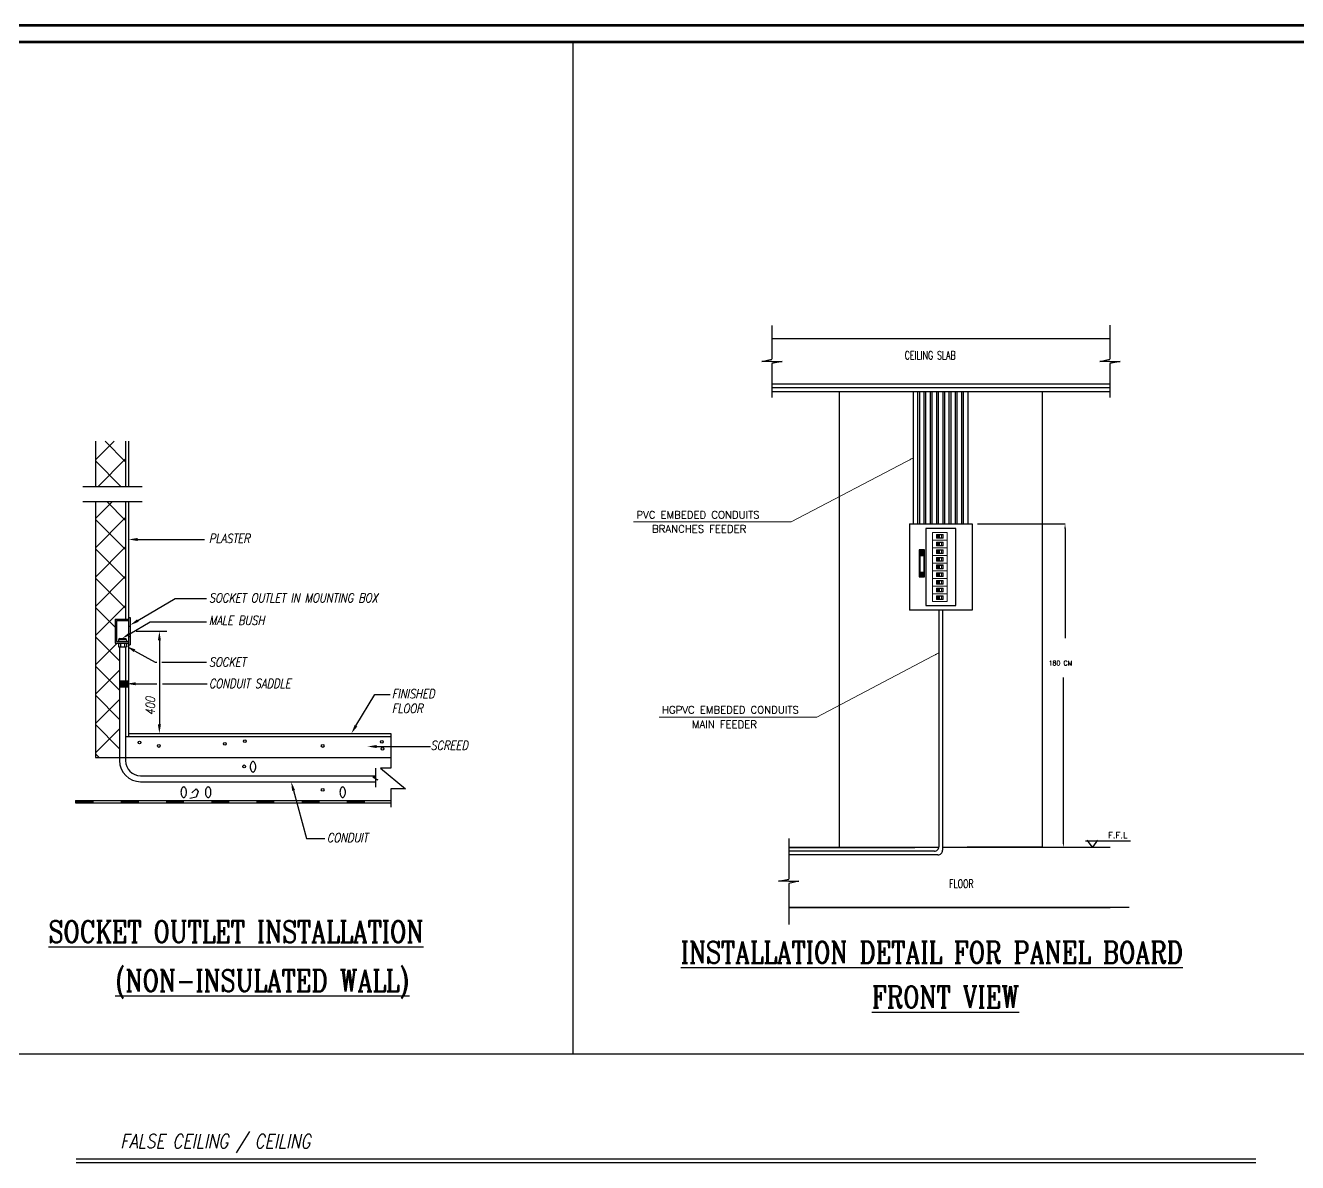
# Model space of a CAD drawing. Extents: x -508 to 92, y -98 to -31.
# Drawn here: x -234.97 to -204.04, y -58.78 to -31.14 of the extents above; entities that cross this region are included whole.
import ezdxf

# ---------------------------------------------------------------- set-up
doc = ezdxf.new("R2010")
doc.units = 0
doc.header["$MEASUREMENT"] = 0
doc.header["$PDMODE"] = 35
doc.linetypes.add('DASHDOT', pattern=[1, 0.5, -0.25, 0, -0.25])
doc.linetypes.add('HIDDEN', pattern=[0.375, 0.25, -0.125])
doc.layers.get('0').update_dxf_attribs({"linetype": 'CONTINUOUS', "lineweight": 30})
doc.layers.get('Defpoints').update_dxf_attribs({"linetype": 'CONTINUOUS'})
for name, color, linetype in [('B', 7, 'CONTINUOUS'), ('BBT', 7, 'CONTINUOUS'), ('conduit', 5, 'HIDDEN'), ('E-G-TXT', 2, 'CONTINUOUS'), ('E-GEN-DI', 7, 'CONTINUOUS'), ('E-GEN-TX', 2, 'CONTINUOUS'), ('E-MHEIGHTS', 2, 'CONTINUOUS'), ('EL2', 2, 'CONTINUOUS'), ('LIGHTING RACEWAY FL', 1, 'DASHDOT'), ('MOI-E-CO-SEC', 110, 'CONTINUOUS'), ('MOI-E-CO-SEC-CKT', 110, 'CONTINUOUS'), ('TEL_TEXT', 30, 'CONTINUOUS')]:
    doc.layers.add(name, color=color, linetype=linetype)
doc.layers.add('new', color=192, linetype='CONTINUOUS', lineweight=0)
doc.layers.add('UG-BORDER', color=20, linetype='CONTINUOUS', lineweight=80)
doc.styles.add('-e80', font='simplex.shx')
doc.styles.add('E80', font='romanc.shx')
doc.styles.add('ROMANC', font='ROMANC')
doc.styles.add('ROMANS', font='italic8.shx')
doc.styles.add('S', font='ROMANS')
doc.styles.add('SIMPLEX', font='SIMPLEX.SHX')
doc.styles.add('TIMES', font='times.ttf')
doc.dimstyles.new('DIM-OUT', dxfattribs={"dimtxt": 0.2, "dimasz": 0.15, "dimexe": 0, "dimexo": 0, "dimgap": 0.0325, "dimtad": 1, "dimzin": 1, "dimdsep": 46, "dimtxsty": 'TIMES', "dimblk": 'OBLIQUE', "dimcen": -0.05, "dimdle": 0.05, "dimclrd": 2, "dimclre": 251, "dimclrt": 2, "dimadec": 0, "dimazin": 0, "dimtfac": 1, "dimtix": 1, "dimtmove": 2, "dimatfit": 3, "dimfxl": 0, "dimtvp": 0.75, "dimtolj": 1, "dimtzin": 5, "dimarcsym": 0})

# ---------------------------------------------------------------- blocks, each defined once
blk = doc.blocks.new('SA')
at = {"layer": 'E-GEN-DI', "color": 3, "linetype": 'Continuous'}
for p, q in [((0, 5866), (3810, 5866)), ((0, 5866), (0, 0)), ((0, 0), (3810, 0)), ((3810, 0), (3810, 5866))]:
    blk.add_line(p, q, dxfattribs=at)
blk.add_solid([(0, 5866), (3810, 5866), (0, 0), (3810, 0)], dxfattribs=at)

msp = doc.modelspace()

# ---------------------------------------------------------------- hatches: boundary and pattern name
at = {"layer": 'B'}
for points in [[(-213.122, -44.025), (-213.229, -44.025), (-213.229, -43.912), (-213.122, -43.912)], [(-213.122, -44.418), (-213.229, -44.418), (-213.229, -44.532), (-213.122, -44.532)]]:
    msp.add_hatch(color=42, dxfattribs=at).paths.add_polyline_path(points)

# ---------------------------------------------------------------- linework, layer by layer
at = {"color": 2}
for p, q in [((-208.601, -39.863, 0), (-216.82, -39.863, 0)), ((-208.601, -39.95, 0), (-216.82, -39.95, 0))]:
    msp.add_line(p, q, dxfattribs=at)
at = {"color": 12, "linetype": 'Continuous'}
for p, q in [((-233.271, -41.701), (-232.818, -41.248)), ((-232.538, -41.748), (-233.038, -41.248)), ((-232.651, -42.347), (-233.271, -41.728)), ((-233.204, -42.347), (-232.538, -41.681)), ((-233.271, -43.126), (-232.858, -42.714)), ((-232.538, -43.173), (-232.997, -42.714)), ((-233.271, -43.838), (-232.538, -43.105)), ((-232.538, -43.885), (-233.271, -43.152)), ((-233.271, -44.55), (-232.538, -43.818)), ((-232.538, -44.597), (-233.271, -43.865)), ((-233.271, -45.263), (-232.538, -44.53)), ((-232.538, -45.31), (-233.271, -44.577)), ((-233.271, -45.975), (-232.538, -45.242)), ((-232.794, -45.766), (-233.271, -45.289)), ((-232.684, -46.588), (-233.271, -46.002)), ((-233.271, -46.687), (-232.74, -46.157)), ((-232.684, -47.3), (-233.271, -46.714)), ((-233.271, -47.4), (-232.684, -46.814)), ((-232.684, -48.012), (-233.271, -47.426)), ((-233.271, -48.112), (-232.684, -47.526)), ((-232.684, -48.725), (-233.271, -48.139)), ((-233.271, -48.824), (-232.684, -48.238)), ((-233.181, -48.941), (-233.271, -48.851))]:
    msp.add_line(p, q, dxfattribs=at)
at = {"color": 1}
for p, q in [((-213.478, -43.255), (-211.953, -43.255)), ((-211.953, -43.255), (-211.953, -45.358)), ((-211.953, -45.358), (-213.478, -45.358))]:
    msp.add_line(p, q, dxfattribs=at)
at = {"ltscale": 0.25}
msp.add_line((-212.35, -43.367), (-213.08, -43.367), dxfattribs=at)
at = {"color": 5, "linetype": 'ByBlock'}
for p, q in [((-232.282, -45.87), (-231.533, -45.87)), ((-231.716, -46.09), (-231.716, -48.135))]:
    msp.add_line(p, q, dxfattribs=at)
at = {"color": 11, "linetype": 'ByBlock'}
msp.add_line((-232.172, -48.355), (-231.533, -48.355), dxfattribs=at)
at = {"color": 2, "ltscale": 0.25}
for p, q in [((-212.871, -51.218, 0), (-216.414, -51.218, 0)), ((-212.784, -51.305, 0), (-216.414, -51.305, 0))]:
    msp.add_line(p, q, dxfattribs=at)
at = {"color": 1}
msp.add_lwpolyline([(-213.478, -43.255), (-213.478, -45.358)], dxfattribs=at)
msp.add_lwpolyline([(-213.08, -43.367), (-213.08, -45.244), (-212.35, -45.244), (-212.35, -43.367)])
at = {"color": 5, "linetype": 'ByBlock'}
for points in [[(-231.679, -46.09), (-231.753, -46.09), (-231.716, -45.87)], [(-231.679, -48.135), (-231.753, -48.135), (-231.716, -48.355)]]:
    msp.add_solid(points, dxfattribs=at)
at = {"layer": 'B', "color": 3}
for p, q in [((-213.223, -44.025), (-213.223, -44.418)), ((-213.128, -44.025), (-213.128, -44.418))]:
    msp.add_line(p, q, dxfattribs=at)
for points in [[(-213.112, -43.889), (-213.238, -43.889), (-213.238, -44.546), (-213.112, -44.546)], [(-213.122, -43.912), (-213.229, -43.912), (-213.229, -44.025), (-213.122, -44.025)]]:
    msp.add_lwpolyline(points, close=True, dxfattribs=at)
at = {"layer": 'BBT', "color": 2}
for p, q in [((-216.82, -38.433, 0), (-216.82, -39.257, 0)), ((-208.601, -38.432), (-208.601, -39.257)), ((-216.82, -38.755), (-208.601, -38.754)), ((-217.068, -39.309, 0), (-216.82, -39.257, 0)), ((-208.85, -39.309), (-208.601, -39.257)), ((-216.82, -39.309, 0), (-217.068, -39.309, 0)), ((-216.82, -39.309, 0), (-216.571, -39.309, 0)), ((-216.571, -39.309, 0), (-216.82, -39.361, 0)), ((-216.82, -39.361, 0), (-216.82, -40.185, 0)), ((-208.601, -39.309), (-208.85, -39.309)), ((-208.601, -39.309), (-208.352, -39.309)), ((-208.352, -39.309), (-208.601, -39.36)), ((-208.601, -39.36), (-208.601, -40.185)), ((-208.601, -40.047), (-216.82, -40.046))]:
    msp.add_line(p, q, dxfattribs=at)
at = {"layer": 'BBT'}
for p, q in [((-216.414, -50.907), (-216.414, -51.621)), ((-216.414, -51.122), (-213.346, -51.122)), ((-212.76, -51.122), (-216.414, -51.122)), ((-216.414, -51.621), (-216.414, -51.894)), ((-216.663, -51.946), (-216.414, -51.894)), ((-216.414, -51.946), (-216.663, -51.946)), ((-216.414, -51.946), (-216.166, -51.946)), ((-216.166, -51.946), (-216.414, -51.998)), ((-216.414, -51.998), (-216.414, -52.997)), ((-216.414, -52.583, 0), (-208.6, -52.582, 0)), ((-208.131, -52.582, 0), (-216.414, -52.582, 0))]:
    msp.add_line(p, q, dxfattribs=at)
at = {"layer": 'BBT', "elevation": 0}
for points in [[(-215.183, -40.047), (-215.183, -51.122), (-215.174, -51.122)], [(-210.248, -40.046), (-210.247, -51.118), (-211.7, -51.118)]]:
    msp.add_lwpolyline(points, dxfattribs=at)
at = {"layer": 'BBT'}
for points in [[(-212.672, -51.118), (-211.498, -51.119)], [(-211.498, -51.118), (-212.075, -51.118)], [(-211.385, -51.119), (-208.6, -51.119)]]:
    msp.add_lwpolyline(points, dxfattribs=at)
at = {"layer": 'Defpoints', "color": 0, "linetype": 'ByBlock'}
for p in [(-232.465, -46.157), (-232.355, -48.355), (-231.716, -48.355)]:
    msp.add_point(p, dxfattribs=at)
at = {"layer": 'E-GEN-DI', "color": 3, "linetype": 'Continuous'}
for p, q in [((-233.271, -41.248), (-233.271, -42.347)), ((-232.538, -41.248), (-232.538, -42.347)), ((-232.465, -41.248), (-232.465, -42.347)), ((-233.271, -42.714), (-233.271, -48.941)), ((-232.538, -42.714), (-232.538, -45.571)), ((-232.465, -42.714), (-232.465, -48.428)), ((-232.794, -45.571), (-232.465, -45.571)), ((-232.794, -45.571), (-232.794, -46.157)), ((-232.758, -45.608), (-232.465, -45.608)), ((-232.758, -45.608), (-232.758, -46.12)), ((-232.465, -45.536), (-232.428, -45.536)), ((-232.465, -45.741), (-232.428, -45.741)), ((-232.428, -45.536), (-232.428, -46.198)), ((-232.714, -46.084), (-232.714, -46.12)), ((-232.709, -46.065), (-232.517, -46.065)), ((-232.677, -46.047), (-232.549, -46.047)), ((-232.512, -46.084), (-232.512, -46.12)), ((-232.465, -45.993), (-232.428, -45.993)), ((-232.794, -46.157), (-232.465, -46.157)), ((-232.758, -46.12), (-232.465, -46.12)), ((-232.714, -46.157), (-232.714, -46.249)), ((-232.714, -46.249), (-232.512, -46.249)), ((-232.659, -46.157), (-232.659, -46.249)), ((-232.567, -46.157), (-232.567, -46.249)), ((-232.512, -46.157), (-232.512, -46.249)), ((-232.465, -46.198), (-232.428, -46.198)), ((-232.538, -48.428), (-226.091, -48.428)), ((-232.465, -48.355), (-226.091, -48.355)), ((-226.091, -48.355), (-226.091, -49.196)), ((-233.271, -48.941), (-226.091, -48.941)), ((-226.091, -49.196), (-226.337, -49.196)), ((-226.337, -49.196), (-225.729, -49.699)), ((-230.923, -49.799), (-230.822, -49.698)), ((-230.822, -49.698), (-230.772, -49.765)), ((-230.772, -49.765), (-230.822, -49.899)), ((-225.729, -49.699), (-226.091, -49.699)), ((-226.091, -49.699), (-226.091, -50.147)), ((-233.753, -49.985), (-226.091, -49.985)), ((-233.753, -50.04), (-226.091, -50.04))]:
    msp.add_line(p, q, dxfattribs=at)
at = {"layer": 'E-GEN-DI', "color": 12, "linetype": 'Continuous'}
for p, q in [((-233.574, -42.347), (-232.133, -42.347)), ((-233.574, -42.714), (-232.133, -42.714))]:
    msp.add_line(p, q, dxfattribs=at)
at = {"layer": 'E-GEN-DI', "color": 7, "linetype": 'Continuous'}
for p, q in [((-232.684, -46.249), (-232.684, -49.014)), ((-232.538, -46.249), (-232.538, -49.014)), ((-232.172, -49.381), (-226.463, -49.381)), ((-232.172, -49.527), (-226.463, -49.527))]:
    msp.add_line(p, q, dxfattribs=at)
at = {"layer": 'E-GEN-DI', "color": 11, "linetype": 'Continuous'}
for p, q in [((-226.528, -49.415), (-226.402, -49.484)), ((-226.463, -49.415), (-226.528, -49.415)), ((-226.463, -49.196), (-226.463, -49.657)), ((-226.402, -49.484), (-226.463, -49.484))]:
    msp.add_line(p, q, dxfattribs=at)
at = {"layer": 'E-GEN-DI', "color": 1, "linetype": 'Continuous'}
for p, q in [((-233.753, -49.985), (-233.753, -50.04)), ((-230.822, -49.899), (-230.973, -49.933))]:
    msp.add_line(p, q, dxfattribs=at)
at = {"layer": 'E-GEN-DI', "color": 3, "linetype": 'Continuous'}
for points in [[(-229.506, -49.162, 0.053584), (-229.5, -49.214, 0.067433), (-229.486, -49.252, 0.105227), (-229.462, -49.282, 0.168564), (-229.439, -49.29, 0.168564), (-229.416, -49.282, 0.105227), (-229.392, -49.252, 0.067433), (-229.377, -49.214, 0.053584), (-229.372, -49.162, 0.053584), (-229.377, -49.111, 0.067433), (-229.392, -49.072, 0.105227), (-229.416, -49.042, 0.168564), (-229.439, -49.034, 0.168564), (-229.462, -49.042, 0.105227), (-229.486, -49.072, 0.067433), (-229.5, -49.111, 0.053584)], [(-231.191, -49.782, 0.053584), (-231.185, -49.834, 0.067433), (-231.171, -49.872, 0.105227), (-231.147, -49.902, 0.168564), (-231.124, -49.91, 0.168564), (-231.101, -49.902, 0.105227), (-231.077, -49.872, 0.067433), (-231.062, -49.834, 0.053584), (-231.057, -49.782, 0.053584), (-231.062, -49.731, 0.067433), (-231.077, -49.692, 0.105227), (-231.101, -49.662, 0.168564), (-231.124, -49.654, 0.168564), (-231.147, -49.662, 0.105227), (-231.171, -49.692, 0.067433), (-231.185, -49.731, 0.053584)], [(-230.596, -49.782, 0.053584), (-230.591, -49.834, 0.067433), (-230.577, -49.872, 0.105227), (-230.552, -49.902, 0.168564), (-230.529, -49.91, 0.168564), (-230.506, -49.902, 0.105227), (-230.482, -49.872, 0.067433), (-230.468, -49.834, 0.053584), (-230.462, -49.782, 0.053584), (-230.468, -49.731, 0.067433), (-230.482, -49.692, 0.105227), (-230.506, -49.662, 0.168564), (-230.529, -49.654, 0.168564), (-230.552, -49.662, 0.105227), (-230.577, -49.692, 0.067433), (-230.591, -49.731, 0.053584)], [(-227.325, -49.782, 0.053584), (-227.32, -49.834, 0.067433), (-227.306, -49.872, 0.105227), (-227.281, -49.902, 0.168564), (-227.258, -49.91, 0.168564), (-227.235, -49.902, 0.105227), (-227.211, -49.872, 0.067433), (-227.197, -49.834, 0.053584), (-227.191, -49.782, 0.053584), (-227.197, -49.731, 0.067433), (-227.211, -49.692, 0.105227), (-227.235, -49.662, 0.168564), (-227.258, -49.654, 0.168564), (-227.281, -49.662, 0.105227), (-227.306, -49.692, 0.067433), (-227.32, -49.731, 0.053584)]]:
    msp.add_lwpolyline(points, format="xyb", close=True, dxfattribs=at)
at = {"layer": 'E-GEN-DI', "color": 1, "linetype": 'Continuous', "const_width": 0.0549}
for points in [[(-233.753, -50.012), (-233.313, -50.012)], [(-232.654, -50.012), (-232.214, -50.012)], [(-231.555, -50.012), (-231.115, -50.012)], [(-230.456, -50.012), (-230.016, -50.012)], [(-229.357, -50.012), (-228.917, -50.012)], [(-228.258, -50.012), (-227.818, -50.012)], [(-227.159, -50.012), (-226.719, -50.012)]]:
    msp.add_lwpolyline(points, dxfattribs=at)
at = {"layer": 'E-GEN-DI', "color": 1, "linetype": 'Continuous'}
for centre in [(-232.2, -48.574), (-229.638, -48.54), (-226.304, -48.557), (-231.731, -48.657), (-230.123, -48.607), (-227.745, -48.657), (-226.288, -48.724), (-229.653, -49.153), (-227.745, -49.724)]:
    msp.add_circle(centre, 0.0335, dxfattribs=at)
at = {"layer": 'E-GEN-DI', "color": 2, "linetype": 'Continuous'}
for centre, start, end in [((-232.677, -46.084), 90, 180), ((-232.549, -46.084), 0, 90)]:
    msp.add_arc(centre, 0.0366, start, end, dxfattribs=at)
at = {"layer": 'E-GEN-DI', "color": 7, "linetype": 'Continuous'}
for radius in [0.513, 0.366]:
    msp.add_arc((-232.172, -49.014), radius, 180, 270, dxfattribs=at)
at = {"layer": 'E-GEN-TX', "color": 5, "linetype": 'Continuous'}
for p, q in [((-232.245, -43.637), (-230.617, -43.637)), ((-232.239, -45.608), (-231.336, -45.075)), ((-231.336, -45.075), (-230.568, -45.075)), ((-232.434, -45.929), (-231.938, -45.637)), ((-231.938, -45.637), (-230.568, -45.637)), ((-232.32, -46.342), (-231.822, -46.619)), ((-231.822, -46.619), (-231.78, -46.619)), ((-231.657, -46.619), (-230.574, -46.619)), ((-232.295, -47.145), (-231.78, -47.145)), ((-231.641, -47.145), (-230.556, -47.145)), ((-226.936, -48.166), (-226.479, -47.406)), ((-226.479, -47.406), (-226.107, -47.406)), ((-226.436, -48.67), (-225.127, -48.67)), ((-228.454, -49.739), (-228.139, -50.903)), ((-228.139, -50.903), (-227.693, -50.903))]:
    msp.add_line(p, q, dxfattribs=at)
for points in [[(-232.245, -43.674), (-232.245, -43.6), (-232.465, -43.637)], [(-232.22, -45.64), (-232.257, -45.577), (-232.428, -45.72)], [(-232.415, -45.961), (-232.452, -45.898), (-232.623, -46.041)], [(-232.338, -46.374), (-232.302, -46.31), (-232.512, -46.235)], [(-232.295, -47.182), (-232.295, -47.109), (-232.515, -47.145)], [(-226.904, -48.185), (-226.967, -48.148), (-227.049, -48.355)], [(-226.436, -48.707), (-226.436, -48.634), (-226.655, -48.67)], [(-228.489, -49.749), (-228.418, -49.73), (-228.511, -49.527)]]:
    msp.add_solid(points, dxfattribs=at)
at = {"layer": 'E-MHEIGHTS', "color": 1}
for p, q in [((-233.743, -58.693), (-205.051, -58.693)), ((-233.743, -58.784), (-205.051, -58.784))]:
    msp.add_line(p, q, dxfattribs=at)
at = {"layer": 'EL2', "color": 81}
for p, q in [((-213.381, -43.255), (-213.381, -40.046)), ((-213.27, -43.255), (-213.27, -40.046)), ((-213.076, -43.255), (-213.076, -40.047)), ((-212.965, -43.255), (-212.965, -40.047)), ((-212.771, -43.255), (-212.771, -40.047)), ((-212.66, -43.255), (-212.66, -40.047)), ((-212.466, -43.255), (-212.466, -40.047)), ((-212.355, -43.255), (-212.355, -40.047)), ((-212.161, -43.255), (-212.161, -40.047)), ((-212.05, -43.255), (-212.05, -40.047))]:
    msp.add_line(p, q, dxfattribs=at)
at = {"layer": 'EL2', "color": 108}
for p, q in [((-213.228, -43.255), (-213.228, -40.047)), ((-213.118, -43.255), (-213.118, -40.047)), ((-212.923, -43.255), (-212.923, -40.047)), ((-212.813, -43.255), (-212.813, -40.047)), ((-212.618, -43.255), (-212.618, -40.047)), ((-212.508, -43.255), (-212.508, -40.047)), ((-212.313, -43.255), (-212.313, -40.047)), ((-212.203, -43.255), (-212.203, -40.047))]:
    msp.add_line(p, q, dxfattribs=at)
at = {"layer": 'EL2', "color": 6}
for p, q in [((-211.823, -43.261), (-209.694, -43.261)), ((-209.694, -43.373), (-209.694, -46.04)), ((-209.734, -51.006), (-209.734, -46.99)), ((-211.818, -51.118), (-209.689, -51.118))]:
    msp.add_line(p, q, dxfattribs=at)
at = {"layer": 'EL2'}
for p, q in [((-212.759, -45.358, 0), (-212.759, -51.106, 0)), ((-212.672, -45.358, 0), (-212.672, -51.193, 0))]:
    msp.add_line(p, q, dxfattribs=at)
at = {"layer": 'EL2', "color": 2, "ltscale": 0.25}
msp.add_arc((-212.871, -51.106, -0.001), 0.112, 269.9969, 0, dxfattribs=at)
at = {"layer": 'EL2', "color": 2, "extrusion": (-4.21781e-07, 0, 1)}
msp.add_arc((-212.784, -51.193, 0), 0.112, 269.9972, 0, dxfattribs=at)
at = {"layer": 'EL2', "color": 6}
for points in [[(-209.713, -43.373), (-209.675, -43.373), (-209.694, -43.261)], [(-209.753, -51.006), (-209.715, -51.006), (-209.734, -51.118)]]:
    msp.add_solid(points, dxfattribs=at)
at = {"layer": 'MOI-E-CO-SEC'}
msp.add_line((-221.655, -56.142), (-221.655, -31.547), dxfattribs=at)
at = {"layer": 'MOI-E-CO-SEC-CKT'}
msp.add_line((-259.819, -56.142), (-180.806, -56.142), dxfattribs=at)
at = {"layer": 'new'}
for p, q in [((-212.811, -43.595), (-212.811, -43.522)), ((-212.799, -43.595), (-212.799, -43.522)), ((-212.788, -43.595), (-212.788, -43.522)), ((-212.782, -43.595), (-212.782, -43.522)), ((-212.773, -43.595), (-212.773, -43.522)), ((-212.765, -43.595), (-212.765, -43.522)), ((-212.76, -43.595), (-212.76, -43.522)), ((-212.756, -43.595), (-212.756, -43.522)), ((-212.754, -43.595), (-212.754, -43.522)), ((-212.752, -43.595), (-212.752, -43.522)), ((-212.747, -43.595), (-212.747, -43.522)), ((-212.811, -43.781), (-212.811, -43.708)), ((-212.811, -43.968), (-212.811, -43.895)), ((-212.799, -43.781), (-212.799, -43.708)), ((-212.799, -43.968), (-212.799, -43.895)), ((-212.788, -43.781), (-212.788, -43.708)), ((-212.788, -43.968), (-212.788, -43.895)), ((-212.782, -43.781), (-212.782, -43.708)), ((-212.783, -43.968), (-212.782, -43.895)), ((-212.773, -43.781), (-212.773, -43.708)), ((-212.773, -43.968), (-212.773, -43.895)), ((-212.765, -43.781), (-212.765, -43.708)), ((-212.765, -43.968), (-212.765, -43.895)), ((-212.76, -43.781), (-212.76, -43.708)), ((-212.76, -43.968), (-212.76, -43.895)), ((-212.756, -43.781), (-212.756, -43.708)), ((-212.756, -43.968), (-212.756, -43.895)), ((-212.754, -43.781), (-212.754, -43.708)), ((-212.754, -43.968), (-212.754, -43.895)), ((-212.752, -43.781), (-212.752, -43.708)), ((-212.752, -43.968), (-212.752, -43.895)), ((-212.747, -43.781), (-212.747, -43.708)), ((-212.747, -43.968), (-212.747, -43.895)), ((-212.811, -44.154), (-212.811, -44.081)), ((-212.799, -44.154), (-212.799, -44.081)), ((-212.788, -44.154), (-212.788, -44.081)), ((-212.783, -44.154), (-212.783, -44.081)), ((-212.773, -44.154), (-212.773, -44.081)), ((-212.765, -44.154), (-212.765, -44.081)), ((-212.76, -44.154), (-212.76, -44.081)), ((-212.756, -44.154), (-212.756, -44.081)), ((-212.754, -44.154), (-212.754, -44.081)), ((-212.752, -44.154), (-212.752, -44.081)), ((-212.747, -44.154), (-212.747, -44.081)), ((-212.811, -44.341), (-212.811, -44.268)), ((-212.811, -44.527), (-212.811, -44.454)), ((-212.799, -44.341), (-212.799, -44.268)), ((-212.799, -44.527), (-212.799, -44.454)), ((-212.788, -44.341), (-212.788, -44.268)), ((-212.788, -44.527), (-212.788, -44.454)), ((-212.783, -44.341), (-212.783, -44.268)), ((-212.783, -44.527), (-212.783, -44.454)), ((-212.773, -44.341), (-212.773, -44.268)), ((-212.773, -44.527), (-212.773, -44.454)), ((-212.765, -44.341), (-212.765, -44.268)), ((-212.765, -44.527), (-212.765, -44.454)), ((-212.76, -44.341), (-212.76, -44.268)), ((-212.76, -44.527), (-212.76, -44.454)), ((-212.756, -44.341), (-212.756, -44.268)), ((-212.756, -44.527), (-212.756, -44.454)), ((-212.754, -44.341), (-212.754, -44.268)), ((-212.754, -44.527), (-212.754, -44.454)), ((-212.752, -44.341), (-212.752, -44.268)), ((-212.752, -44.527), (-212.752, -44.454)), ((-212.747, -44.341), (-212.747, -44.268)), ((-212.747, -44.527), (-212.747, -44.454)), ((-212.811, -44.713), (-212.811, -44.641)), ((-212.811, -44.9), (-212.811, -44.827)), ((-212.799, -44.713), (-212.799, -44.641)), ((-212.799, -44.9), (-212.799, -44.827)), ((-212.788, -44.713), (-212.788, -44.641)), ((-212.788, -44.9), (-212.788, -44.827)), ((-212.783, -44.713), (-212.783, -44.641)), ((-212.783, -44.9), (-212.783, -44.827)), ((-212.773, -44.713), (-212.773, -44.641)), ((-212.773, -44.9), (-212.773, -44.827)), ((-212.765, -44.713), (-212.765, -44.641)), ((-212.765, -44.9), (-212.765, -44.827)), ((-212.76, -44.713), (-212.76, -44.641)), ((-212.76, -44.9), (-212.76, -44.827)), ((-212.756, -44.713), (-212.756, -44.641)), ((-212.756, -44.9), (-212.756, -44.827)), ((-212.754, -44.713), (-212.754, -44.641)), ((-212.754, -44.9), (-212.754, -44.827)), ((-212.752, -44.713), (-212.752, -44.641)), ((-212.752, -44.9), (-212.752, -44.827)), ((-212.747, -44.713), (-212.747, -44.641)), ((-212.747, -44.9), (-212.747, -44.827)), ((-212.811, -45.086), (-212.811, -45.014)), ((-212.799, -45.086), (-212.799, -45.014)), ((-212.788, -45.086), (-212.788, -45.014)), ((-212.783, -45.086), (-212.783, -45.014)), ((-212.773, -45.086), (-212.773, -45.014)), ((-212.765, -45.086), (-212.765, -45.014)), ((-212.76, -45.086), (-212.76, -45.014)), ((-212.756, -45.086), (-212.756, -45.014)), ((-212.754, -45.086), (-212.754, -45.014)), ((-212.752, -45.086), (-212.752, -45.014)), ((-212.747, -45.086), (-212.747, -45.014))]:
    msp.add_line(p, q, dxfattribs=at)
for points in [[(-212.564, -43.653), (-212.564, -43.466), (-212.918, -43.466), (-212.918, -43.653)], [(-212.655, -43.522), (-212.655, -43.513), (-212.817, -43.513), (-212.817, -43.522)], [(-212.655, -43.595), (-212.655, -43.522), (-212.817, -43.522), (-212.817, -43.595)], [(-212.655, -43.595), (-212.655, -43.604), (-212.817, -43.604), (-212.817, -43.595)], [(-212.687, -43.522), (-212.687, -43.595), (-212.694, -43.595), (-212.694, -43.522)], [(-212.564, -43.839), (-212.564, -43.653), (-212.918, -43.653), (-212.918, -43.839)], [(-212.564, -44.026), (-212.564, -43.839), (-212.918, -43.839), (-212.918, -44.026)], [(-212.655, -43.708), (-212.655, -43.699), (-212.817, -43.699), (-212.817, -43.708)], [(-212.655, -43.781), (-212.655, -43.708), (-212.817, -43.708), (-212.817, -43.781)], [(-212.655, -43.781), (-212.655, -43.791), (-212.817, -43.791), (-212.817, -43.781)], [(-212.655, -43.895), (-212.655, -43.886), (-212.817, -43.886), (-212.817, -43.895)], [(-212.655, -43.968), (-212.655, -43.895), (-212.817, -43.895), (-212.817, -43.968)], [(-212.687, -43.708), (-212.687, -43.781), (-212.694, -43.781), (-212.694, -43.708)], [(-212.687, -43.895), (-212.687, -43.968), (-212.694, -43.968), (-212.694, -43.895)], [(-212.564, -44.212), (-212.564, -44.026), (-212.918, -44.026), (-212.918, -44.212)], [(-212.564, -44.399), (-212.564, -44.212), (-212.918, -44.212), (-212.918, -44.399)], [(-212.655, -43.968), (-212.655, -43.977), (-212.817, -43.977), (-212.817, -43.968)], [(-212.655, -44.081), (-212.655, -44.072), (-212.817, -44.072), (-212.817, -44.081)], [(-212.655, -44.154), (-212.655, -44.081), (-212.817, -44.081), (-212.817, -44.154)], [(-212.655, -44.154), (-212.655, -44.163), (-212.817, -44.163), (-212.817, -44.154)], [(-212.687, -44.081), (-212.687, -44.154), (-212.694, -44.154), (-212.694, -44.081)], [(-212.564, -44.585), (-212.564, -44.399), (-212.918, -44.399), (-212.918, -44.585)], [(-212.655, -44.268), (-212.655, -44.258), (-212.817, -44.258), (-212.817, -44.268)], [(-212.655, -44.341), (-212.655, -44.268), (-212.817, -44.268), (-212.817, -44.341)], [(-212.655, -44.341), (-212.655, -44.35), (-212.817, -44.35), (-212.817, -44.341)], [(-212.655, -44.454), (-212.655, -44.445), (-212.817, -44.445), (-212.817, -44.454)], [(-212.655, -44.527), (-212.655, -44.454), (-212.817, -44.454), (-212.817, -44.527)], [(-212.655, -44.527), (-212.655, -44.536), (-212.817, -44.536), (-212.817, -44.527)], [(-212.687, -44.268), (-212.687, -44.341), (-212.694, -44.341), (-212.694, -44.268)], [(-212.687, -44.454), (-212.687, -44.527), (-212.694, -44.527), (-212.694, -44.454)], [(-212.564, -44.772), (-212.564, -44.585), (-212.918, -44.585), (-212.918, -44.772)], [(-212.564, -44.958), (-212.564, -44.772), (-212.918, -44.772), (-212.918, -44.958)], [(-212.655, -44.641), (-212.655, -44.631), (-212.817, -44.631), (-212.817, -44.641)], [(-212.655, -44.713), (-212.655, -44.641), (-212.817, -44.641), (-212.817, -44.713)], [(-212.655, -44.713), (-212.655, -44.723), (-212.817, -44.723), (-212.817, -44.713)], [(-212.655, -44.827), (-212.655, -44.818), (-212.817, -44.818), (-212.817, -44.827)], [(-212.655, -44.9), (-212.655, -44.827), (-212.817, -44.827), (-212.817, -44.9)], [(-212.687, -44.641), (-212.687, -44.713), (-212.694, -44.713), (-212.694, -44.641)], [(-212.687, -44.827), (-212.687, -44.9), (-212.694, -44.9), (-212.694, -44.827)], [(-212.564, -45.144), (-212.564, -44.958), (-212.918, -44.958), (-212.918, -45.144)], [(-212.655, -44.9), (-212.655, -44.909), (-212.817, -44.909), (-212.817, -44.9)], [(-212.655, -45.014), (-212.655, -45.004), (-212.817, -45.004), (-212.817, -45.014)], [(-212.655, -45.086), (-212.655, -45.014), (-212.817, -45.014), (-212.817, -45.086)], [(-212.655, -45.086), (-212.655, -45.096), (-212.817, -45.096), (-212.817, -45.086)], [(-212.687, -45.014), (-212.687, -45.086), (-212.694, -45.086), (-212.694, -45.014)]]:
    msp.add_lwpolyline(points, close=True, dxfattribs=at)
at = {"layer": 'TEL_TEXT'}
for p, q in [((-209.195, -50.965, 0), (-208.1, -50.965, 0)), ((-209.028, -51.119, 0), (-209.157, -50.947, 0)), ((-208.905, -50.947, 0), (-209.028, -51.119, 0))]:
    msp.add_line(p, q, dxfattribs=at)
at = {"layer": 'UG-BORDER'}
for p, q in [((-164.223, -31.142), (-260.223, -31.142)), ((-164.628, -31.547), (-259.819, -31.547))]:
    msp.add_line(p, q, dxfattribs=at)

# ---------------------------------------------------------------- block references
at = {"layer": 'E-GEN-DI', "color": 11, "linetype": 'Continuous', "xscale": 3.66315527174e-05, "yscale": 3.66314802278e-05, "zscale": 3.66315184095e-05, "rotation": 270}
msp.add_blockref('SA', (-232.684, -47.082), dxfattribs=at)

# ---------------------------------------------------------------- texts
at = {"color": 2, "linetype": 'ByBlock', "style": 'ROMANS', "width": 0.8}
msp.add_text('400', height=0.2198, rotation=90, dxfattribs=at).set_placement((-231.826, -47.916))
at = {"color": 5, "style": 'ROMANC', "width": 0.8}
for s, p in [('%%USOCKET OUTLET INSTALLATION', (-234.411, -53.435, -3.985)), ('%%UINSTALLATION DETAIL FOR PANEL BOARD', (-219.037, -53.937)), ('%%U(NON-INSULATED WALL)', (-232.794, -54.623, -3.985)), ('%%UFRONT VIEW', (-214.391, -55.022))]:
    msp.add_text(s, height=0.52761, dxfattribs=at).set_placement(p)
at = {"layer": 'conduit', "color": 42, "style": 'SIMPLEX'}
for s, p in [('PVC EMBEDED CONDUITS', (-220.116, -43.129, 0)), ('BRANCHES FEEDER', (-219.736, -43.472, 0)), ('HGPVC EMBEDED CONDUITS', (-219.494, -47.87, 0)), ('MAIN FEEDER', (-218.767, -48.222, 0))]:
    msp.add_text(s, height=0.18005, rotation=359.9969, dxfattribs=at).set_placement(p)
at = {"layer": 'E-G-TXT', "linetype": 'Continuous', "style": 'ROMANS', "width": 0.8}
msp.add_text('FALSE CEILING / CEILING', height=0.34274, dxfattribs=at).set_placement((-232.669, -58.435))
at = {"layer": 'E-GEN-TX', "color": 2, "linetype": 'Continuous', "style": 'ROMANS', "width": 0.8}
for s, height, p in [('PLASTER', 0.2198, (-230.51, -43.723)), ('SOCKET OUTLET IN MOUNTING BOX', 0.21979, (-230.51, -45.167)), ('MALE BUSH', 0.2198, (-230.51, -45.713)), ('SOCKET', 0.2198, (-230.51, -46.727)), ('CONDUIT SADDLE', 0.21979, (-230.51, -47.249)), ('FINISHED', 0.2198, (-226.063, -47.499)), ('FLOOR', 0.2198, (-226.063, -47.855)), ('SCREED', 0.2198, (-225.123, -48.754)), ('CONDUIT', 0.2198, (-227.642, -50.998))]:
    msp.add_text(s, height=height, dxfattribs=at).set_placement(p)
at = {"layer": 'EL2', "color": 4, "style": 'S'}
msp.add_text('180 CM', height=0.1121, dxfattribs=at).set_placement((-210.096, -46.698))
at = {"layer": 'TEL_TEXT', "color": 42, "style": '-e80', "width": 0.7}
for s, p in [('CEILING SLAB', (-213.592, -39.259)), ('FLOOR', (-212.513, -52.105))]:
    msp.add_text(s, height=0.1985, rotation=0.0031, dxfattribs=at).set_placement(p)
at = {"layer": 'TEL_TEXT', "style": 'E80'}
msp.add_text('F.F.L', height=0.1519, rotation=0.0031, dxfattribs=at).set_placement((-208.65, -50.902, 0))

# ---------------------------------------------------------------- leaders
at = {"layer": 'LIGHTING RACEWAY FL', "color": 1, "linetype": 'Continuous', "ltscale": 0.25}
for points in [[(-213.381, -41.651), (-216.355, -43.212), (-220.185, -43.212)], [(-212.759, -46.392, 0), (-215.733, -47.953, 0), (-219.563, -47.953, 0)]]:
    msp.add_leader(points, dimstyle='DIM-OUT', override={"dimtxt": 0.025, "dimasz": 0.1, "dimgap": 0.01, "dimtad": 2, "dimclrd": 4, "dimfxl": 0.18, "dimlwd": 9}, dxfattribs=at)

doc.saveas('drawing.dxf')
